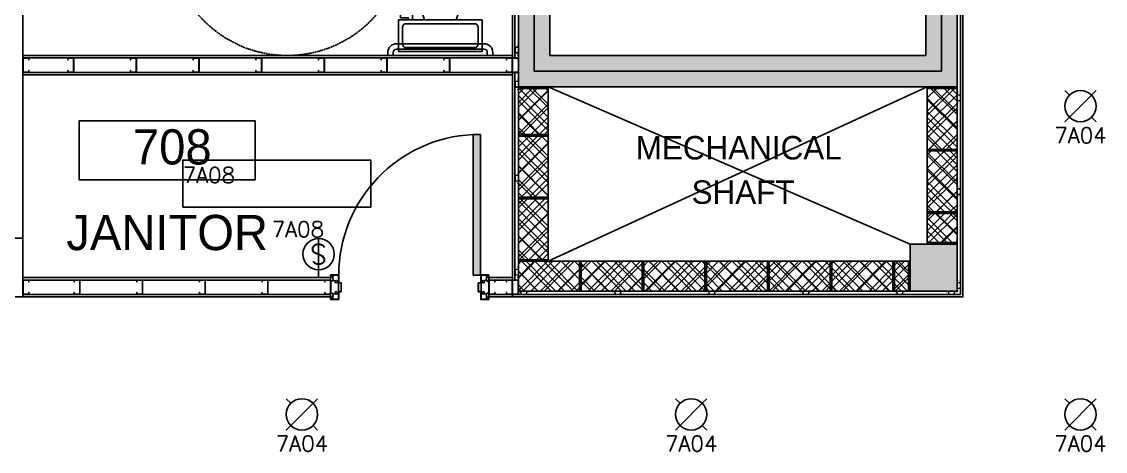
# Model space of a CAD drawing. Header units: millimetres. Extents: x 5414 to 278894, y 4264 to 146383.
# Drawn here: x 27094 to 34011, y 15127 to 17872 of the extents above; entities that cross this region are included whole.
import ezdxf
from ezdxf.enums import TextEntityAlignment as Align

# ---------------------------------------------------------------- set-up
doc = ezdxf.new("R2010")
doc.units = ezdxf.units.MM
doc.linetypes.add('Commercial Base Plan$0$ACAD_ISO02W100', pattern=[15, 12, -3])
for name, color, linetype in [('Commercial Base Plan$0$A-DR-INT', 6, 'Continuous'), ('Commercial Base Plan$0$A-GL-RMS-IDN', 6, 'Continuous'), ('Commercial Base Plan$0$A-PL-LAY-S', 6, 'Continuous'), ('Commercial Base Plan$0$H-PB-FIX', 6, 'Continuous'), ('Commercial Base Plan$0$R-FC-WSR-BRF', 6, 'Continuous'), ('E-NL-CLG-SYM', 5, 'Continuous')]:
    doc.layers.add(name, color=color, linetype=linetype)
doc.styles.add('Commercial Base Plan$0$STYLUS BT', font='stylu.ttf')
doc.styles.add('ROMANS 100', font='romans.shx', dxfattribs={"height": 100})
doc.styles.add('ROMANS 125', font='romans.shx', dxfattribs={"height": 125})
pattern_1 = [(225, (-39552.09, -22943.82), (42.426407, -42.426407), [])]
pattern_2 = [(135, (-39552.09, -22943.82), (-42.426407, -42.426407), [])]
pattern_3 = [(225, (-39952.09, -22943.82), (42.426407, -42.426407), [])]
pattern_4 = [(135, (-39952.09, -22943.82), (-42.426407, -42.426407), [])]
pattern_5 = [(225, (-40352.09, -22943.82), (42.426407, -42.426407), [])]
pattern_6 = [(135, (-40352.09, -22943.82), (-42.426407, -42.426407), [])]
pattern_7 = [(225, (-40752.09, -22943.82), (42.426407, -42.426407), [])]
pattern_8 = [(135, (-40752.09, -22943.82), (-42.426407, -42.426407), [])]
pattern_9 = [(225, (-41152.09, -22943.82), (42.426407, -42.426407), [])]
pattern_10 = [(135, (-41152.09, -22943.82), (-42.426407, -42.426407), [])]
pattern_11 = [(225, (-41552.09, -22943.82), (42.426407, -42.426407), [])]
pattern_12 = [(135, (-41552.09, -22943.82), (-42.426407, -42.426407), [])]
pattern_13 = [(135, (-39547.09, -23148.82), (-42.426407, -42.426407), [])]
pattern_14 = [(45, (-39547.09, -23148.82), (-42.426407, 42.426407), [])]
pattern_15 = [(135, (-39547.09, -23548.82), (-42.426407, -42.426407), [])]
pattern_16 = [(45, (-39547.09, -23548.82), (-42.426407, 42.426407), [])]
pattern_17 = [(315, (-41967.09, -23853.82), (42.426407, 42.426407), [])]
pattern_18 = [(225, (-41967.09, -23853.82), (42.426407, -42.426407), [])]
pattern_19 = [(315, (-41967.09, -23453.82), (42.426407, 42.426407), [])]
pattern_20 = [(225, (-41967.09, -23453.82), (42.426407, -42.426407), [])]

# ---------------------------------------------------------------- blocks, each defined once
blk = doc.blocks.new('*U202')
for p, q in [((-100, 100), (-70.7, 70.7)), ((-100, 100), (-70.7, 70.7)), ((70.7, 70.7), (-70.7, -70.7)), ((100, 100), (70.7, 70.7)), ((100, 100), (70.7, 70.7)), ((-70.7, -70.7), (-100, -100)), ((-70.7, -70.7), (-100, -100)), ((70.7, -70.7), (100, -100)), ((70.7, -70.7), (100, -100))]:
    blk.add_line(p, q)
blk.add_circle((0, 0), 100)
blk.add_circle((0, 0), 100)
at = {"style": 'ROMANS 100'}
blk.add_attdef('CIRCUIT', text='', height=100, dxfattribs=at).set_placement((0, 0), align=Align.TOP_CENTER)
at = {"style": 'ROMANS 100', "flags": 1}
for tag, p in [('ROOM', (0, -124.6)), ('SPECIAL', (0, -235.1))]:
    blk.add_attdef(tag, text='', height=100, dxfattribs=at).set_placement(p, align=Align.TOP_CENTER)
blk = doc.blocks.new('*U207')
blk.add_lwpolyline([(0, -300), (1200, -300), (1200, 0), (0, 0)], close=True)
at = {"style": 'ROMANS 100'}
blk.add_attdef('CIRCUIT', text='', height=100, dxfattribs=at).set_placement((0, -46.4), align=Align.TOP_LEFT)
at = {"style": 'ROMANS 100', "flags": 1}
for tag, p in [('ROOM', (0, -198)), ('SPECIAL', (0, -350.5))]:
    blk.add_attdef(tag, text='', height=100, dxfattribs=at).set_placement(p, align=Align.TOP_LEFT)
blk = doc.blocks.new('*U87')
for p, q in [((-50, 0), (50, 0)), ((0, -50), (0, 0)), ((0, -50), (0, -250))]:
    blk.add_line(p, q)
blk.add_circle((0, -150), 100)
at = {"style": 'ROMANS 125'}
blk.add_text('S', height=125, dxfattribs=at).set_placement((0, -150), align=Align.MIDDLE_CENTER)
at = {"style": 'ROMANS 100'}
blk.add_attdef('CIRCUIT', text='', height=100, dxfattribs=at).set_placement((-384.3, -211.2), align=Align.TOP_CENTER)
at = {"style": 'ROMANS 100', "flags": 1}
for tag, p in [('ROOM', (-384.3, -373.1)), ('SPECIAL', (-384.3, -535))]:
    blk.add_attdef(tag, text='', height=100, dxfattribs=at).set_placement(p, align=Align.TOP_CENTER)
blk = doc.blocks.new('Commercial Base Plan$0$Toilet - top')
for p, q in [((9.5, -6), (9.5, -2)), ((-8, -8.5), (-8, -8)), ((-7, -8), (-7, -9.5)), ((-4, -8), (-6, -14)), ((4, -8), (6, -14)), ((-10, -8.5), (-8, -8.5)), ((-10, -9.5), (-10, -8.5)), ((-7, -9.5), (-10, -9.5)), ((4, -14), (-4, -14))]:
    blk.add_line(p, q)
blk.add_lwpolyline([(10.5, -8), (10.5, 0), (-10.5, 0), (-10.5, -8)], close=True)
for points in [[(-9.5, -2), (-9.5, -6)], [(8.5, -1), (-8.5, -1)], [(-8.5, -7), (8.5, -7)]]:
    blk.add_lwpolyline(points)
for centre, radius, start, end in [((-8.62, -1.88), 0.884, 81.8699, 188.1301), ((8.62, -1.88), 0.884, 351.8699, 98.1301), ((-8.62, -6.12), 0.884, 171.8699, 278.1301), ((8.62, -6.12), 0.884, 261.8699, 8.1301), ((3.52, -21.58), 12.17, 141.4691, 247.9714), ((4.2, -21.82), 11.33, 136.3677, 238.9468), ((-3.52, -21.58), 12.17, 292.0284, 38.5307), ((-4.2, -21.82), 11.33, 301.053, 43.6321), ((0, -27.88), 4, 245.7318, 294.2682), ((0, -29), 4, 254.8605, 285.1395)]:
    blk.add_arc(centre, radius, start, end)
blk = doc.blocks.new('Commercial Base Plan$0$wbFurringChanel 70x22')
blk.add_lwpolyline([(4.9, 2.6), (0.5, 2.6, 0.414214), (0, 2.1), (0, 0.5, 0.414214), (0.5, 0), (15.5, 0, 0.394412), (16, 0.5), (17.5, 21.5, -0.394412), (18, 22), (18.3, 22, -0.198912), (18.6, 21.9), (19.1, 21.4, 0.198912), (19.4, 21.3), (50.6, 21.3), (50.6, 21.3, 0.198912), (50.9, 21.4), (51.4, 21.9, -0.198912), (51.7, 22), (52, 22, -0.394412), (52.5, 21.5), (54, 0.5, 0.394412), (54.5, 0), (69.5, 0, 0.414214), (70, 0.5), (70, 1.5, 0.414214), (69.5, 2), (65, 2)], format="xyb")
blk = doc.blocks.new('Commercial Base Plan$0$wbC_Stud 92x38')
blk.add_lwpolyline([(-13, 38), (-3, 38, -0.414214), (0, 35), (0, 3, -0.414214), (-3, 0), (-89, 0, -0.414214), (-92, 3), (-92, 35, -0.414214), (-89, 38), (-79, 38), (-79, 37), (-89, 37, 0.414214), (-91, 35), (-91, 3, 0.414214), (-89, 1), (-3, 1, 0.414214), (-1, 3), (-1, 35, 0.414214), (-3, 37), (-13, 37)], format="xyb", close=True)
blk = doc.blocks.new('Commercial Base Plan$0$wbDoorPlan 900x124(1010ro)')
for p, q in [((54.5, 976.1), (54.5, 77)), ((99.5, 976.1), (54.5, 976.1)), ((99.5, 77), (99.5, 976.1)), ((54.5, 77), (99.5, 77)), ((1, -34.6), (1, 34.5)), ((1009, -34.6), (1009, 34.5))]:
    blk.add_line(p, q)
for points in [[(9, 65), (2, 65, -0.414214), (1, 66), (1, 77, -0.414214), (2, 78), (50, 78, -0.414214), (51, 77), (51, 29, 0.414214), (52, 28), (66, 28, -0.414214), (67, 27), (67, -27, -0.414214), (66, -28), (52, -28, 0.414214), (51, -29), (51, -77, -0.414214), (50, -78), (2, -78, -0.414214), (1, -77), (1, -66, -0.414214), (2, -65), (9, -65), (9, -64), (2, -64, 0.414214), (0, -66), (0, -77, 0.414214), (2, -79), (50, -79, 0.414214), (52, -77), (52, -29), (66, -29, 0.414214), (68, -27), (68, 27, 0.414214), (66, 29), (52, 29), (52, 77, 0.414214), (50, 79), (2, 79, 0.414214), (0, 77), (0, 66, 0.414214), (2, 64), (9, 64)], [(1001, 65), (1008, 65, 0.414214), (1009, 66), (1009, 77, 0.414214), (1008, 78), (960, 78, 0.414214), (959, 77), (959, 29, -0.414214), (958, 28), (944, 28, 0.414214), (943, 27), (943, -27, 0.414214), (944, -28), (958, -28, -0.414214), (959, -29), (959, -77, 0.414214), (960, -78), (1008, -78, 0.414214), (1009, -77), (1009, -66, 0.414214), (1008, -65), (1001, -65), (1001, -64), (1008, -64, -0.414214), (1010, -66), (1010, -77, -0.414214), (1008, -79), (960, -79, -0.414214), (958, -77), (958, -29), (944, -29, -0.414214), (942, -27), (942, 27, -0.414214), (944, 29), (958, 29), (958, 77, -0.414214), (960, 79), (1008, 79, -0.414214), (1010, 77), (1010, 66, -0.414214), (1008, 64), (1001, 64)]]:
    blk.add_lwpolyline(points, format="xyb", close=True)
for points in [[(0, -34), (0, 34), (20, 45), (15, 51.5), (15, 77), (50, 77), (50, -77), (15, -77), (15, -51.5), (20, -45)], [(1010, -34), (1010, 34), (990, 45), (995, 51.5), (995, 77), (960, 77), (960, -77), (995, -77), (995, -51.5), (990, -45)]]:
    blk.add_lwpolyline(points, close=True)
for centre in [(35, 36), (975, 36), (35, -36), (975, -36)]:
    blk.add_circle(centre, 8)
blk.add_arc((58.9, 77.9), 899.1, 359.94192, 87.41192)
blk.add_solid([(54.5, 976.1), (99.5, 976.1), (54.5, 77), (99.5, 77)])
blk = doc.blocks.new('Commercial Base Plan$0$att.RoomName&Number')
blk.add_lwpolyline([(-7.5, 0), (7.5, 0), (7.5, 5), (-7.5, 5)], close=True)
at = {"style": 'Commercial Base Plan$0$STYLUS BT'}
for tag, p in [('ROOM_NAME', (0, 9.5)), ('ROOM', (0, 2.5))]:
    blk.add_attdef(tag, text='', height=3, dxfattribs=at).set_placement(p, align=Align.MIDDLE)

msp = doc.modelspace()

# ---------------------------------------------------------------- hatches: boundary and pattern name
at = {"layer": 'Commercial Base Plan$0$A-PL-LAY-S'}
for points in [[(32764, 22251.2), (32864, 22251.2), (32864, 17656.2), (30464, 17656.2), (30464, 22251.2), (31739, 22251.2), (31739, 22451.2), (30264, 22451.2), (30264, 17456.2), (33064, 17456.2), (33064, 22451.2), (32764, 22451.2)], [(33064, 16451.2), (32764, 16451.2), (32764, 16151.2), (33064, 16151.2)]]:
    msp.add_hatch(color=256, dxfattribs=at).paths.add_polyline_path(points)
h = msp.add_hatch(dxfattribs=at)
h.set_pattern_fill('LINE', color=256, scale=25, angle=315, style=0)
h.set_pattern_definition([(315, (-137027.13, -183722.72), (56.1266, 56.1266), [])])
h.paths.add_polyline_path([(32874, 16451.2), (33064, 16451.2), (33064, 17456.2), (32874, 17456.2)])
h.paths.add_polyline_path([(30264, 16151.2), (32764, 16151.2), (32764, 16341.2), (30454, 16341.2), (30454, 17456.2), (30264, 17456.2)])
h = msp.add_hatch(dxfattribs=at)
h.set_pattern_fill('LINE', color=256, scale=25, angle=45, style=0)
h.set_pattern_definition([(45, (-137027.13, -183722.72), (-56.1266, 56.1266), [])])
h.paths.add_polyline_path([(32874, 16451.2), (33064, 16451.2), (33064, 17456.2), (32874, 17456.2)])
h.paths.add_polyline_path([(30264, 16151.2), (32764, 16151.2), (32764, 16341.2), (30454, 16341.2), (30454, 17456.2), (30264, 17456.2)])
h = msp.add_hatch(dxfattribs=at)
h.set_pattern_fill('_USER', color=6, scale=60, angle=-45, style=0, pattern_type=0)
h.set_pattern_definition(pattern_17)
h.paths.add_polyline_path([(33064, 17446.2), (33059, 17446.2), (32879, 17446.2), (32874, 17446.2), (32874, 17056.2), (32879, 17056.2), (33059, 17056.2), (33064, 17056.2)])
h = msp.add_hatch(dxfattribs=at)
h.set_pattern_fill('_USER', color=6, scale=60, angle=225, style=0, pattern_type=0)
h.set_pattern_definition(pattern_18)
h.paths.add_polyline_path([(32874, 17056.2), (32879, 17056.2), (33059, 17056.2), (33064, 17056.2), (33064, 17446.2), (33059, 17446.2), (32879, 17446.2), (32874, 17446.2)])
h = msp.add_hatch(dxfattribs=at)
h.set_pattern_fill('_USER', color=6, scale=60, angle=-45, style=0, pattern_type=0)
h.set_pattern_definition(pattern_17)
h.paths.add_polyline_path([(33064, 17446.2), (33059, 17446.2), (32879, 17446.2), (32874, 17446.2), (32874, 17056.2), (32879, 17056.2), (33059, 17056.2), (33064, 17056.2)])
h = msp.add_hatch(dxfattribs=at)
h.set_pattern_fill('_USER', color=6, scale=60, angle=225, style=0, pattern_type=0)
h.set_pattern_definition(pattern_18)
h.paths.add_polyline_path([(32874, 17056.2), (32879, 17056.2), (33059, 17056.2), (33064, 17056.2), (33064, 17446.2), (33059, 17446.2), (32879, 17446.2), (32874, 17446.2)])
h = msp.add_hatch(dxfattribs=at)
h.set_pattern_fill('_USER', color=6, scale=60, angle=135, style=0, pattern_type=0)
h.set_pattern_definition(pattern_15)
h.paths.add_polyline_path([(30264, 16751.2), (30269, 16751.2), (30449, 16751.2), (30454, 16751.2), (30454, 17141.2), (30449, 17141.2), (30269, 17141.2), (30264, 17141.2)])
h = msp.add_hatch(dxfattribs=at)
h.set_pattern_fill('_USER', color=6, scale=60, angle=405, style=0, pattern_type=0)
h.set_pattern_definition(pattern_16)
h.paths.add_polyline_path([(30454, 17141.2), (30449, 17141.2), (30269, 17141.2), (30264, 17141.2), (30264, 16751.2), (30269, 16751.2), (30449, 16751.2), (30454, 16751.2)])
h = msp.add_hatch(dxfattribs=at)
h.set_pattern_fill('_USER', color=6, scale=60, angle=135, style=0, pattern_type=0)
h.set_pattern_definition(pattern_15)
h.paths.add_polyline_path([(30264, 16751.2), (30269, 16751.2), (30449, 16751.2), (30454, 16751.2), (30454, 17141.2), (30449, 17141.2), (30269, 17141.2), (30264, 17141.2)])
h = msp.add_hatch(dxfattribs=at)
h.set_pattern_fill('_USER', color=6, scale=60, angle=405, style=0, pattern_type=0)
h.set_pattern_definition(pattern_16)
h.paths.add_polyline_path([(30454, 17141.2), (30449, 17141.2), (30269, 17141.2), (30264, 17141.2), (30264, 16751.2), (30269, 16751.2), (30449, 16751.2), (30454, 16751.2)])
h = msp.add_hatch(dxfattribs=at)
h.set_pattern_fill('_USER', color=6, scale=60, angle=-45, style=0, pattern_type=0)
h.set_pattern_definition(pattern_19)
h.paths.add_polyline_path([(33064, 17046.2), (33059, 17046.2), (32879, 17046.2), (32874, 17046.2), (32874, 16656.2), (32879, 16656.2), (33059, 16656.2), (33064, 16656.2)])
h = msp.add_hatch(dxfattribs=at)
h.set_pattern_fill('_USER', color=6, scale=60, angle=225, style=0, pattern_type=0)
h.set_pattern_definition(pattern_20)
h.paths.add_polyline_path([(32874, 16656.2), (32879, 16656.2), (33059, 16656.2), (33064, 16656.2), (33064, 17046.2), (33059, 17046.2), (32879, 17046.2), (32874, 17046.2)])
h = msp.add_hatch(dxfattribs=at)
h.set_pattern_fill('_USER', color=6, scale=60, angle=-45, style=0, pattern_type=0)
h.set_pattern_definition(pattern_19)
h.paths.add_polyline_path([(33064, 17046.2), (33059, 17046.2), (32879, 17046.2), (32874, 17046.2), (32874, 16656.2), (32879, 16656.2), (33059, 16656.2), (33064, 16656.2)])
h = msp.add_hatch(dxfattribs=at)
h.set_pattern_fill('_USER', color=6, scale=60, angle=225, style=0, pattern_type=0)
h.set_pattern_definition(pattern_20)
h.paths.add_polyline_path([(32874, 16656.2), (32879, 16656.2), (33059, 16656.2), (33064, 16656.2), (33064, 17046.2), (33059, 17046.2), (32879, 17046.2), (32874, 17046.2)])
h = msp.add_hatch(dxfattribs=at)
h.set_pattern_fill('_USER', color=6, scale=60, angle=135, style=0, pattern_type=0)
h.set_pattern_definition(pattern_13)
h.paths.add_polyline_path([(30264, 16351.2), (30269, 16351.2), (30449, 16351.2), (30454, 16351.2), (30454, 16741.2), (30449, 16741.2), (30269, 16741.2), (30264, 16741.2)])
h = msp.add_hatch(dxfattribs=at)
h.set_pattern_fill('_USER', color=6, scale=60, angle=405, style=0, pattern_type=0)
h.set_pattern_definition(pattern_14)
h.paths.add_polyline_path([(30454, 16741.2), (30449, 16741.2), (30269, 16741.2), (30264, 16741.2), (30264, 16351.2), (30269, 16351.2), (30449, 16351.2), (30454, 16351.2)])
h = msp.add_hatch(dxfattribs=at)
h.set_pattern_fill('_USER', color=6, scale=60, angle=135, style=0, pattern_type=0)
h.set_pattern_definition(pattern_13)
h.paths.add_polyline_path([(30264, 16351.2), (30269, 16351.2), (30449, 16351.2), (30454, 16351.2), (30454, 16741.2), (30449, 16741.2), (30269, 16741.2), (30264, 16741.2)])
h = msp.add_hatch(dxfattribs=at)
h.set_pattern_fill('_USER', color=6, scale=60, angle=405, style=0, pattern_type=0)
h.set_pattern_definition(pattern_14)
h.paths.add_polyline_path([(30454, 16741.2), (30449, 16741.2), (30269, 16741.2), (30264, 16741.2), (30264, 16351.2), (30269, 16351.2), (30449, 16351.2), (30454, 16351.2)])
h = msp.add_hatch(dxfattribs=at)
h.set_pattern_fill('_USER', color=256, scale=60, angle=225, style=0, pattern_type=0)
h.set_pattern_definition(pattern_1)
h.paths.add_polyline_path([(30654, 16336.2), (30654, 16341.2), (30264, 16341.2), (30264, 16336.2), (30264, 16156.2), (30264, 16151.2), (30654, 16151.2), (30654, 16156.2)])
h = msp.add_hatch(dxfattribs=at)
h.set_pattern_fill('_USER', color=256, scale=60, angle=135, style=0, pattern_type=0)
h.set_pattern_definition(pattern_2)
h.paths.add_polyline_path([(30654, 16336.2), (30654, 16341.2), (30264, 16341.2), (30264, 16336.2), (30264, 16156.2), (30264, 16151.2), (30654, 16151.2), (30654, 16156.2)])
h = msp.add_hatch(dxfattribs=at)
h.set_pattern_fill('_USER', color=256, scale=60, angle=225, style=0, pattern_type=0)
h.set_pattern_definition(pattern_1)
h.paths.add_polyline_path([(30654, 16336.2), (30654, 16341.2), (30264, 16341.2), (30264, 16336.2), (30264, 16156.2), (30264, 16151.2), (30654, 16151.2), (30654, 16156.2)])
h = msp.add_hatch(dxfattribs=at)
h.set_pattern_fill('_USER', color=256, scale=60, angle=135, style=0, pattern_type=0)
h.set_pattern_definition(pattern_2)
h.paths.add_polyline_path([(30654, 16336.2), (30654, 16341.2), (30264, 16341.2), (30264, 16336.2), (30264, 16156.2), (30264, 16151.2), (30654, 16151.2), (30654, 16156.2)])
h = msp.add_hatch(dxfattribs=at)
h.set_pattern_fill('_USER', color=6, scale=60, angle=225, style=0, pattern_type=0)
h.set_pattern_definition(pattern_3)
h.paths.add_polyline_path([(31054, 16151.2), (31054, 16156.2), (31054, 16336.2), (31054, 16341.2), (30664, 16341.2), (30664, 16336.2), (30664, 16156.2), (30664, 16151.2)])
h = msp.add_hatch(dxfattribs=at)
h.set_pattern_fill('_USER', color=6, scale=60, angle=495, style=0, pattern_type=0)
h.set_pattern_definition(pattern_4)
h.paths.add_polyline_path([(30664, 16341.2), (30664, 16336.2), (30664, 16156.2), (30664, 16151.2), (31054, 16151.2), (31054, 16156.2), (31054, 16336.2), (31054, 16341.2)])
h = msp.add_hatch(dxfattribs=at)
h.set_pattern_fill('_USER', color=6, scale=60, angle=225, style=0, pattern_type=0)
h.set_pattern_definition(pattern_3)
h.paths.add_polyline_path([(31054, 16151.2), (31054, 16156.2), (31054, 16336.2), (31054, 16341.2), (30664, 16341.2), (30664, 16336.2), (30664, 16156.2), (30664, 16151.2)])
h = msp.add_hatch(dxfattribs=at)
h.set_pattern_fill('_USER', color=6, scale=60, angle=495, style=0, pattern_type=0)
h.set_pattern_definition(pattern_4)
h.paths.add_polyline_path([(30664, 16341.2), (30664, 16336.2), (30664, 16156.2), (30664, 16151.2), (31054, 16151.2), (31054, 16156.2), (31054, 16336.2), (31054, 16341.2)])
h = msp.add_hatch(dxfattribs=at)
h.set_pattern_fill('_USER', color=6, scale=60, angle=225, style=0, pattern_type=0)
h.set_pattern_definition(pattern_5)
h.paths.add_polyline_path([(31454, 16151.2), (31454, 16156.2), (31454, 16336.2), (31454, 16341.2), (31064, 16341.2), (31064, 16336.2), (31064, 16156.2), (31064, 16151.2)])
h = msp.add_hatch(dxfattribs=at)
h.set_pattern_fill('_USER', color=6, scale=60, angle=495, style=0, pattern_type=0)
h.set_pattern_definition(pattern_6)
h.paths.add_polyline_path([(31064, 16341.2), (31064, 16336.2), (31064, 16156.2), (31064, 16151.2), (31454, 16151.2), (31454, 16156.2), (31454, 16336.2), (31454, 16341.2)])
h = msp.add_hatch(dxfattribs=at)
h.set_pattern_fill('_USER', color=6, scale=60, angle=225, style=0, pattern_type=0)
h.set_pattern_definition(pattern_5)
h.paths.add_polyline_path([(31454, 16151.2), (31454, 16156.2), (31454, 16336.2), (31454, 16341.2), (31064, 16341.2), (31064, 16336.2), (31064, 16156.2), (31064, 16151.2)])
h = msp.add_hatch(dxfattribs=at)
h.set_pattern_fill('_USER', color=6, scale=60, angle=495, style=0, pattern_type=0)
h.set_pattern_definition(pattern_6)
h.paths.add_polyline_path([(31064, 16341.2), (31064, 16336.2), (31064, 16156.2), (31064, 16151.2), (31454, 16151.2), (31454, 16156.2), (31454, 16336.2), (31454, 16341.2)])
h = msp.add_hatch(dxfattribs=at)
h.set_pattern_fill('_USER', color=6, scale=60, angle=225, style=0, pattern_type=0)
h.set_pattern_definition(pattern_7)
h.paths.add_polyline_path([(31854, 16151.2), (31854, 16156.2), (31854, 16336.2), (31854, 16341.2), (31464, 16341.2), (31464, 16336.2), (31464, 16156.2), (31464, 16151.2)])
h = msp.add_hatch(dxfattribs=at)
h.set_pattern_fill('_USER', color=6, scale=60, angle=495, style=0, pattern_type=0)
h.set_pattern_definition(pattern_8)
h.paths.add_polyline_path([(31464, 16341.2), (31464, 16336.2), (31464, 16156.2), (31464, 16151.2), (31854, 16151.2), (31854, 16156.2), (31854, 16336.2), (31854, 16341.2)])
h = msp.add_hatch(dxfattribs=at)
h.set_pattern_fill('_USER', color=6, scale=60, angle=225, style=0, pattern_type=0)
h.set_pattern_definition(pattern_7)
h.paths.add_polyline_path([(31854, 16151.2), (31854, 16156.2), (31854, 16336.2), (31854, 16341.2), (31464, 16341.2), (31464, 16336.2), (31464, 16156.2), (31464, 16151.2)])
h = msp.add_hatch(dxfattribs=at)
h.set_pattern_fill('_USER', color=6, scale=60, angle=495, style=0, pattern_type=0)
h.set_pattern_definition(pattern_8)
h.paths.add_polyline_path([(31464, 16341.2), (31464, 16336.2), (31464, 16156.2), (31464, 16151.2), (31854, 16151.2), (31854, 16156.2), (31854, 16336.2), (31854, 16341.2)])
h = msp.add_hatch(dxfattribs=at)
h.set_pattern_fill('_USER', color=6, scale=60, angle=225, style=0, pattern_type=0)
h.set_pattern_definition(pattern_9)
h.paths.add_polyline_path([(32254, 16151.2), (32254, 16156.2), (32254, 16336.2), (32254, 16341.2), (31864, 16341.2), (31864, 16336.2), (31864, 16156.2), (31864, 16151.2)])
h = msp.add_hatch(dxfattribs=at)
h.set_pattern_fill('_USER', color=6, scale=60, angle=495, style=0, pattern_type=0)
h.set_pattern_definition(pattern_10)
h.paths.add_polyline_path([(31864, 16341.2), (31864, 16336.2), (31864, 16156.2), (31864, 16151.2), (32254, 16151.2), (32254, 16156.2), (32254, 16336.2), (32254, 16341.2)])
h = msp.add_hatch(dxfattribs=at)
h.set_pattern_fill('_USER', color=6, scale=60, angle=225, style=0, pattern_type=0)
h.set_pattern_definition(pattern_9)
h.paths.add_polyline_path([(32254, 16151.2), (32254, 16156.2), (32254, 16336.2), (32254, 16341.2), (31864, 16341.2), (31864, 16336.2), (31864, 16156.2), (31864, 16151.2)])
h = msp.add_hatch(dxfattribs=at)
h.set_pattern_fill('_USER', color=6, scale=60, angle=495, style=0, pattern_type=0)
h.set_pattern_definition(pattern_10)
h.paths.add_polyline_path([(31864, 16341.2), (31864, 16336.2), (31864, 16156.2), (31864, 16151.2), (32254, 16151.2), (32254, 16156.2), (32254, 16336.2), (32254, 16341.2)])
h = msp.add_hatch(dxfattribs=at)
h.set_pattern_fill('_USER', color=6, scale=60, angle=225, style=0, pattern_type=0)
h.set_pattern_definition(pattern_11)
h.paths.add_polyline_path([(32654, 16151.2), (32654, 16156.2), (32654, 16336.2), (32654, 16341.2), (32264, 16341.2), (32264, 16336.2), (32264, 16156.2), (32264, 16151.2)])
h = msp.add_hatch(dxfattribs=at)
h.set_pattern_fill('_USER', color=6, scale=60, angle=495, style=0, pattern_type=0)
h.set_pattern_definition(pattern_12)
h.paths.add_polyline_path([(32264, 16341.2), (32264, 16336.2), (32264, 16156.2), (32264, 16151.2), (32654, 16151.2), (32654, 16156.2), (32654, 16336.2), (32654, 16341.2)])
h = msp.add_hatch(dxfattribs=at)
h.set_pattern_fill('_USER', color=6, scale=60, angle=225, style=0, pattern_type=0)
h.set_pattern_definition(pattern_11)
h.paths.add_polyline_path([(32654, 16151.2), (32654, 16156.2), (32654, 16336.2), (32654, 16341.2), (32264, 16341.2), (32264, 16336.2), (32264, 16156.2), (32264, 16151.2)])
h = msp.add_hatch(dxfattribs=at)
h.set_pattern_fill('_USER', color=6, scale=60, angle=495, style=0, pattern_type=0)
h.set_pattern_definition(pattern_12)
h.paths.add_polyline_path([(32264, 16341.2), (32264, 16336.2), (32264, 16156.2), (32264, 16151.2), (32654, 16151.2), (32654, 16156.2), (32654, 16336.2), (32654, 16341.2)])

# ---------------------------------------------------------------- linework, layer by layer
for p, q in [((27102, 20260.2), (27102, 17656.2)), ((27102, 17532.2), (27102, 17656.2)), ((30226, 17656.2), (30226, 17532.2)), ((27102, 17532.2), (27102, 16489.2)), ((30264, 17446.2), (30264, 17151.2)), ((30384.3, 17446.2), (30264, 17325.9)), ((30299.4, 17446.2), (30264, 17410.7)), ((30264, 17446.2), (30269, 17446.2)), ((30264, 17446.2), (30264, 17151.2)), ((30384.3, 17446.2), (30264, 17325.9)), ((30299.4, 17446.2), (30264, 17410.7)), ((30264, 17446.2), (30269, 17446.2)), ((30454, 17431), (30264, 17241)), ((30454, 17431), (30264, 17241)), ((30269, 17456.2), (30269, 17446.2)), ((30269, 17456.2), (30269, 17446.2)), ((30269.1, 17446.2), (30454, 17261.3)), ((30269.1, 17446.2), (30454, 17261.3)), ((30354, 17446.2), (30454, 17346.2)), ((30354, 17446.2), (30454, 17346.2)), ((30438.8, 17446.2), (30454, 17431)), ((30438.8, 17446.2), (30454, 17431)), ((30449, 17456.2), (30449, 17446.2)), ((30449, 17456.2), (30449, 17446.2)), ((30449, 17446.2), (30454, 17446.2)), ((30449, 17446.2), (30454, 17446.2)), ((32874, 17456.2), (30454, 16341.2)), ((32764, 16451.2), (30454, 17456.2)), ((32874, 17456.2), (30454, 16341.2)), ((32764, 16451.2), (30454, 17456.2)), ((30454, 17151.2), (30454, 17446.2)), ((30454, 17151.2), (30454, 17446.2)), ((32874, 17456.2), (32874, 16451.2)), ((32879, 17446.2), (32879, 17456.2)), ((32879, 17446.2), (32879, 17456.2)), ((33059, 17446.2), (33059, 17456.2)), ((33059, 17446.2), (33059, 17456.2)), ((33064, 16451.2), (33064, 17456.2)), ((30264, 17366.5), (30454, 17176.5)), ((30264, 17366.5), (30454, 17176.5)), ((30454, 17346.2), (30264, 17156.2)), ((30454, 17346.2), (30264, 17156.2)), ((30264, 17281.6), (30394.4, 17151.2)), ((30264, 17281.6), (30394.4, 17151.2)), ((30454, 17261.3), (30343.8, 17151.2)), ((30454, 17261.3), (30343.8, 17151.2)), ((30264, 17196.8), (30309.6, 17151.2)), ((30264, 17196.8), (30309.6, 17151.2)), ((30454, 17176.5), (30428.7, 17151.2)), ((30454, 17176.5), (30428.7, 17151.2)), ((30264, 17151.2), (30269, 17151.2)), ((30264, 17151.2), (30269, 17151.2)), ((30269, 17151.2), (30269, 17141.2)), ((30269, 17151.2), (30269, 17141.2)), ((30449, 17151.2), (30454, 17151.2)), ((30449, 17151.2), (30449, 17141.2)), ((30449, 17151.2), (30454, 17151.2)), ((30449, 17151.2), (30449, 17141.2)), ((32879, 17046.2), (32879, 17056.2)), ((32879, 17046.2), (32879, 17056.2)), ((33059, 17046.2), (33059, 17056.2)), ((33059, 17046.2), (33059, 17056.2)), ((30269, 16751.2), (30269, 16741.2)), ((30269, 16751.2), (30269, 16741.2)), ((30449, 16751.2), (30449, 16741.2)), ((30449, 16751.2), (30449, 16741.2)), ((32879, 16646.2), (32874, 16646.2)), ((32874, 16646.2), (32874, 16461.2)), ((32874, 16620.9), (32899.3, 16646.2)), ((32874, 16536), (32984.1, 16646.2)), ((32879, 16646.2), (32874, 16646.2)), ((32874, 16646.2), (32874, 16461.2)), ((32874, 16620.9), (32899.3, 16646.2)), ((32874, 16536), (32984.1, 16646.2)), ((33033.7, 16461.2), (32874, 16620.9)), ((33033.7, 16461.2), (32874, 16620.9)), ((32879, 16646.2), (32879, 16656.2)), ((32879, 16646.2), (32879, 16656.2)), ((33059, 16646.2), (32879, 16646.2)), ((33059, 16646.2), (32879, 16646.2)), ((32884, 16461.2), (33064, 16641.2)), ((32884, 16461.2), (33064, 16641.2)), ((33064, 16515.7), (32933.5, 16646.2)), ((33064, 16515.7), (32933.5, 16646.2)), ((33064, 16600.6), (33018.4, 16646.2)), ((33064, 16600.6), (33018.4, 16646.2)), ((33059, 16646.2), (33059, 16656.2)), ((33059, 16646.2), (33059, 16656.2)), ((33064, 16646.2), (33059, 16646.2)), ((33064, 16646.2), (33059, 16646.2)), ((33064, 16461.2), (33064, 16646.2)), ((33064, 16461.2), (33064, 16646.2)), ((32948.8, 16461.2), (32874, 16536)), ((32948.8, 16461.2), (32874, 16536)), ((32968.8, 16461.2), (33064, 16556.3)), ((32968.8, 16461.2), (33064, 16556.3)), ((33053.7, 16461.2), (33064, 16471.5)), ((33053.7, 16461.2), (33064, 16471.5)), ((32879, 16461.2), (32874, 16461.2)), ((32879, 16461.2), (32874, 16461.2)), ((32879, 16451.2), (32879, 16461.2)), ((33059, 16461.2), (32879, 16461.2)), ((32879, 16451.2), (32879, 16461.2)), ((33059, 16461.2), (32879, 16461.2)), ((33059, 16451.2), (33059, 16461.2)), ((33064, 16461.2), (33059, 16461.2)), ((33059, 16451.2), (33059, 16461.2)), ((33064, 16461.2), (33059, 16461.2)), ((30269, 16351.2), (30269, 16341.2)), ((30269, 16351.2), (30269, 16341.2)), ((30449, 16351.2), (30449, 16341.2)), ((30449, 16351.2), (30449, 16341.2)), ((30654, 16336.2), (30664, 16336.2)), ((30654, 16336.2), (30664, 16336.2)), ((31054, 16336.2), (31064, 16336.2)), ((31054, 16336.2), (31064, 16336.2)), ((31454, 16336.2), (31464, 16336.2)), ((31454, 16336.2), (31464, 16336.2)), ((31854, 16336.2), (31864, 16336.2)), ((31854, 16336.2), (31864, 16336.2)), ((32254, 16336.2), (32264, 16336.2)), ((32254, 16336.2), (32264, 16336.2)), ((32654, 16336.2), (32664, 16336.2)), ((32654, 16336.2), (32664, 16336.2)), ((32664, 16315.9), (32689.3, 16341.2)), ((32664, 16315.9), (32689.3, 16341.2)), ((32689.3, 16341.2), (32754, 16276.5)), ((32689.3, 16341.2), (32754, 16276.5)), ((32754, 16336.2), (32764, 16336.2)), ((32754, 16336.2), (32764, 16336.2)), ((32664, 16231), (32754, 16321)), ((32664, 16231), (32754, 16321)), ((32664, 16281.6), (32754, 16191.6)), ((32664, 16281.6), (32754, 16191.6)), ((29066, 16113.2), (29066, 16237.2)), ((30076, 16113.2), (30076, 16237.2)), ((30226, 16237.2), (30226, 16113.2)), ((32664, 16196.8), (32709.6, 16151.2)), ((32664, 16196.8), (32709.6, 16151.2)), ((32669, 16151.2), (32754, 16236.2)), ((32669, 16151.2), (32754, 16236.2)), ((30654, 16156.2), (30664, 16156.2)), ((30654, 16156.2), (30664, 16156.2)), ((31054, 16156.2), (31064, 16156.2)), ((31054, 16156.2), (31064, 16156.2)), ((31454, 16156.2), (31464, 16156.2)), ((31454, 16156.2), (31464, 16156.2)), ((31854, 16156.2), (31864, 16156.2)), ((31854, 16156.2), (31864, 16156.2)), ((32254, 16156.2), (32264, 16156.2)), ((32254, 16156.2), (32264, 16156.2)), ((32654, 16156.2), (32664, 16156.2)), ((32654, 16156.2), (32664, 16156.2)), ((32754, 16156.2), (32764, 16156.2)), ((32754, 16156.2), (32764, 16156.2))]:
    msp.add_line(p, q, dxfattribs=at)
for points in [[(32726, 22399.2), (32726, 22489.2), (33102, 22489.2), (33102, 16113.2), (30226, 16113.2), (30076, 16113.2)], [(32742, 22399.2), (32742, 22473.2), (33086, 22473.2), (33086, 16129.2), (30242, 16129.2), (30076, 16129.2)], [(32764, 22351.2), (32864, 22351.2), (32964, 22351.2), (32964, 17656.2), (32964, 17556.2), (30464, 17556.2), (30364, 17556.2), (30364, 22251.2), (30364, 22351.2), (31739, 22351.2)], [(32764, 22251.2), (32864, 22251.2), (32864, 17656.2), (30464, 17656.2), (30464, 22251.2), (31739, 22251.2)], [(27102, 17640.2), (30242, 17640.2), (30242, 21481.2), (28262, 21481.2)], [(29296, 21465.2), (30226, 21465.2), (30226, 17656.2), (27102, 17656.2)], [(30076, 16221.2), (30242, 16221.2), (30242, 17548.2), (27102, 17548.2)], [(30076, 16237.2), (30226, 16237.2), (30226, 17532.2), (27102, 17532.2)], [(30264, 17456.2), (30264, 16151.2), (32764, 16151.2)], [(30269, 17446.2), (30449, 17446.2)], [(30269, 17446.2), (30449, 17446.2)], [(32764, 16341.2), (30454, 16341.2), (30454, 17456.2)], [(32874, 17456.2), (30454, 17456.2)], [(32879, 17446.2), (32874, 17446.2), (32874, 17056.2), (32879, 17056.2)], [(32879, 17446.2), (32874, 17446.2), (32874, 17056.2), (32879, 17056.2)], [(33064, 17056.2), (33064, 17446.2), (33059, 17446.2)], [(33064, 17056.2), (33064, 17446.2), (33059, 17446.2)], [(30264, 17141.2), (30264, 16751.2), (30269, 16751.2)], [(30269, 17141.2), (30264, 17141.2)], [(30264, 17141.2), (30264, 16751.2), (30269, 16751.2)], [(30269, 17141.2), (30264, 17141.2)], [(30269, 17151.2), (30449, 17151.2)], [(30269, 17151.2), (30449, 17151.2)], [(30449, 16751.2), (30454, 16751.2), (30454, 17141.2), (30449, 17141.2)], [(30449, 16751.2), (30454, 16751.2), (30454, 17141.2), (30449, 17141.2)], [(32879, 17046.2), (32874, 17046.2), (32874, 16656.2), (32879, 16656.2)], [(32879, 17046.2), (32874, 17046.2), (32874, 16656.2), (32879, 16656.2)], [(33059, 17056.2), (33064, 17056.2)], [(33059, 17056.2), (33064, 17056.2)], [(33064, 16656.2), (33064, 17046.2), (33059, 17046.2)], [(33064, 16656.2), (33064, 17046.2), (33059, 17046.2)], [(30264, 16741.2), (30264, 16351.2), (30269, 16351.2)], [(30269, 16741.2), (30264, 16741.2)], [(30264, 16741.2), (30264, 16351.2), (30269, 16351.2)], [(30269, 16741.2), (30264, 16741.2)], [(30449, 16351.2), (30454, 16351.2), (30454, 16741.2), (30449, 16741.2)], [(30449, 16351.2), (30454, 16351.2), (30454, 16741.2), (30449, 16741.2)], [(33059, 16656.2), (33064, 16656.2)], [(33059, 16656.2), (33064, 16656.2)], [(30269, 16341.2), (30264, 16341.2), (30264, 16336.2)], [(30269, 16341.2), (30264, 16341.2), (30264, 16336.2)], [(30264, 16336.2), (30264, 16156.2)], [(30264, 16336.2), (30264, 16156.2)], [(30449, 16341.2), (30269, 16341.2)], [(30449, 16341.2), (30269, 16341.2)], [(30654, 16336.2), (30654, 16341.2), (30449, 16341.2)], [(30654, 16336.2), (30654, 16341.2), (30449, 16341.2)], [(30654, 16156.2), (30654, 16336.2)], [(30654, 16156.2), (30654, 16336.2)], [(31054, 16336.2), (31054, 16341.2), (30664, 16341.2), (30664, 16336.2)], [(31054, 16336.2), (31054, 16341.2), (30664, 16341.2), (30664, 16336.2)], [(31454, 16336.2), (31454, 16341.2), (31064, 16341.2), (31064, 16336.2)], [(31454, 16336.2), (31454, 16341.2), (31064, 16341.2), (31064, 16336.2)], [(31854, 16336.2), (31854, 16341.2), (31464, 16341.2), (31464, 16336.2)], [(31854, 16336.2), (31854, 16341.2), (31464, 16341.2), (31464, 16336.2)], [(32254, 16336.2), (32254, 16341.2), (31864, 16341.2), (31864, 16336.2)], [(32254, 16336.2), (32254, 16341.2), (31864, 16341.2), (31864, 16336.2)], [(32654, 16336.2), (32654, 16341.2), (32264, 16341.2), (32264, 16336.2)], [(32654, 16336.2), (32654, 16341.2), (32264, 16341.2), (32264, 16336.2)], [(32754, 16341.2), (32664, 16341.2), (32664, 16336.2)], [(32754, 16341.2), (32664, 16341.2), (32664, 16336.2)], [(32664, 16336.2), (32664, 16156.2)], [(32664, 16336.2), (32664, 16156.2)], [(32754, 16336.2), (32754, 16341.2)], [(32754, 16336.2), (32754, 16341.2)], [(32754, 16156.2), (32754, 16336.2)], [(32754, 16156.2), (32754, 16336.2)], [(27102, 16237.2), (29066, 16237.2)], [(27102, 16221.2), (29066, 16221.2)], [(29066, 16129.2), (27102, 16129.2)], [(30264, 16151.2), (30654, 16151.2), (30654, 16156.2)], [(30264, 16156.2), (30264, 16151.2)], [(30264, 16151.2), (30654, 16151.2), (30654, 16156.2)], [(30264, 16156.2), (30264, 16151.2)], [(30664, 16151.2), (31054, 16151.2), (31054, 16156.2)], [(30664, 16156.2), (30664, 16151.2)], [(30664, 16151.2), (31054, 16151.2), (31054, 16156.2)], [(30664, 16156.2), (30664, 16151.2)], [(31064, 16151.2), (31454, 16151.2), (31454, 16156.2)], [(31064, 16156.2), (31064, 16151.2)], [(31064, 16151.2), (31454, 16151.2), (31454, 16156.2)], [(31064, 16156.2), (31064, 16151.2)], [(31464, 16151.2), (31854, 16151.2), (31854, 16156.2)], [(31464, 16156.2), (31464, 16151.2)], [(31464, 16151.2), (31854, 16151.2), (31854, 16156.2)], [(31464, 16156.2), (31464, 16151.2)], [(31864, 16151.2), (32254, 16151.2), (32254, 16156.2)], [(31864, 16156.2), (31864, 16151.2)], [(31864, 16151.2), (32254, 16151.2), (32254, 16156.2)], [(31864, 16156.2), (31864, 16151.2)], [(32264, 16151.2), (32654, 16151.2), (32654, 16156.2)], [(32264, 16156.2), (32264, 16151.2)], [(32264, 16151.2), (32654, 16151.2), (32654, 16156.2)], [(32264, 16156.2), (32264, 16151.2)], [(32664, 16156.2), (32664, 16151.2)], [(32664, 16156.2), (32664, 16151.2)], [(32664, 16151.2), (32754, 16151.2)], [(32664, 16151.2), (32754, 16151.2)], [(32754, 16151.2), (32754, 16156.2)], [(32754, 16151.2), (32754, 16156.2)], [(29066, 16113.2), (27102, 16113.2)]]:
    msp.add_lwpolyline(points, dxfattribs=at)
for points in [[(32764, 22251.2), (32864, 22251.2), (32864, 17656.2), (30464, 17656.2), (30464, 22251.2), (31739, 22251.2), (31739, 22451.2), (30264, 22451.2), (30264, 17456.2), (33064, 17456.2), (33064, 22451.2), (32764, 22451.2)], [(32874, 16451.2), (32764, 16451.2), (32764, 16341.2), (30454, 16341.2), (30454, 17456.2), (32874, 17456.2)], [(33064, 16451.2), (32764, 16451.2), (32764, 16151.2), (33064, 16151.2)]]:
    msp.add_lwpolyline(points, close=True, dxfattribs=at)
at = {"layer": 'Commercial Base Plan$0$A-PL-LAY-S', "color": 5}
for points in [[(33059, 17446.2), (32879, 17446.2)], [(33059, 17446.2), (32879, 17446.2)], [(30449, 17141.2), (30269, 17141.2)], [(30449, 17141.2), (30269, 17141.2)], [(32879, 17056.2), (33059, 17056.2)], [(32879, 17056.2), (33059, 17056.2)], [(33059, 17046.2), (32879, 17046.2)], [(33059, 17046.2), (32879, 17046.2)], [(30269, 16751.2), (30449, 16751.2)], [(30269, 16751.2), (30449, 16751.2)], [(30449, 16741.2), (30269, 16741.2)], [(30449, 16741.2), (30269, 16741.2)], [(32879, 16656.2), (33059, 16656.2)], [(32879, 16656.2), (33059, 16656.2)], [(30269, 16351.2), (30449, 16351.2)], [(30269, 16351.2), (30449, 16351.2)], [(30664, 16336.2), (30664, 16156.2)], [(30664, 16336.2), (30664, 16156.2)], [(31054, 16156.2), (31054, 16336.2)], [(31054, 16156.2), (31054, 16336.2)], [(31064, 16336.2), (31064, 16156.2)], [(31064, 16336.2), (31064, 16156.2)], [(31454, 16156.2), (31454, 16336.2)], [(31454, 16156.2), (31454, 16336.2)], [(31464, 16336.2), (31464, 16156.2)], [(31464, 16336.2), (31464, 16156.2)], [(31854, 16156.2), (31854, 16336.2)], [(31854, 16156.2), (31854, 16336.2)], [(31864, 16336.2), (31864, 16156.2)], [(31864, 16336.2), (31864, 16156.2)], [(32254, 16156.2), (32254, 16336.2)], [(32254, 16156.2), (32254, 16336.2)], [(32264, 16336.2), (32264, 16156.2)], [(32264, 16336.2), (32264, 16156.2)], [(32654, 16156.2), (32654, 16336.2)], [(32654, 16156.2), (32654, 16336.2)]]:
    msp.add_lwpolyline(points, dxfattribs=at)
at = {"layer": 'Commercial Base Plan$0$A-PL-LAY-S', "linetype": 'Continuous'}
msp.add_lwpolyline([(27102, 16489.2), (26726, 16489.2), (26726, 16113.2), (27102, 16113.2)], close=True, dxfattribs=at)
at = {"layer": 'Commercial Base Plan$0$R-FC-WSR-BRF'}
for points in [[(30101, 17656.2), (30101, 17676.2, 0.414214), (30046, 17731.2), (29486, 17731.2, 0.414214), (29431, 17676.2), (29431, 17656.2)], [(30066, 17656.2), (30066, 17676.2, 0.414214), (30046, 17696.2), (29486, 17696.2, 0.414214), (29466, 17676.2), (29466, 17656.2)]]:
    msp.add_lwpolyline(points, format="xyb", dxfattribs=at)
at = {"layer": 'Commercial Base Plan$0$R-FC-WSR-BRF', "linetype": 'Commercial Base Plan$0$ACAD_ISO02W100'}
msp.add_circle((28789.8, 18406.2), 750, dxfattribs=at)

# ---------------------------------------------------------------- block references
at = {"layer": 'Commercial Base Plan$0$A-DR-INT', "xscale": -1}
msp.add_blockref('Commercial Base Plan$0$wbDoorPlan 900x124(1010ro)', (30076, 16175.2), dxfattribs=at)
at = {"layer": 'Commercial Base Plan$0$A-GL-RMS-IDN'}
ref = msp.add_blockref('Commercial Base Plan$0$att.RoomName&Number', (28022.6, 17237.7), dxfattribs=dict(at, xscale=75, yscale=75, zscale=75, rotation=180))
ref.add_attrib('ROOM', '708', dxfattribs={"layer": '0', "height": 225, "style": 'Commercial Base Plan$0$STYLUS BT'}).set_placement((28055.4, 17072.4), align=Align.MIDDLE)
ref.add_attrib('ROOM_NAME', 'JANITOR', dxfattribs={"layer": '0', "height": 225, "style": 'Commercial Base Plan$0$STYLUS BT'}).set_placement((28022.6, 16525.2), align=Align.MIDDLE)
at = {"layer": 'Commercial Base Plan$0$A-PL-LAY-S'}
for name, p, rotation in [('Commercial Base Plan$0$wbFurringChanel 70x22', (30264, 17656.2), 90.00000000000001), ('Commercial Base Plan$0$wbC_Stud 92x38', (27426, 17640.2), 90.00000000000001), ('Commercial Base Plan$0$wbC_Stud 92x38', (27826, 17640.2), 90.00000000000001), ('Commercial Base Plan$0$wbC_Stud 92x38', (28226, 17640.2), 90.00000000000001), ('Commercial Base Plan$0$wbC_Stud 92x38', (28626, 17640.2), 90.00000000000001), ('Commercial Base Plan$0$wbC_Stud 92x38', (29026, 17640.2), 90.00000000000001), ('Commercial Base Plan$0$wbC_Stud 92x38', (29426, 17640.2), 90.00000000000001), ('Commercial Base Plan$0$wbC_Stud 92x38', (29826, 17640.2), 90.00000000000001), ('Commercial Base Plan$0$wbC_Stud 92x38', (30226, 17640.2), 90.00000000000001), ('Commercial Base Plan$0$wbFurringChanel 70x22', (30264, 17437.2), 90.00000000000001), ('Commercial Base Plan$0$wbFurringChanel 70x22', (30264, 16837.2), 90.00000000000001), ('Commercial Base Plan$0$wbFurringChanel 70x22', (30264, 16237.2), 90.00000000000001), ('Commercial Base Plan$0$wbC_Stud 92x38', (27466, 16221.2), 90.00000000000001), ('Commercial Base Plan$0$wbC_Stud 92x38', (27866, 16221.2), 90.00000000000001), ('Commercial Base Plan$0$wbC_Stud 92x38', (28266, 16221.2), 90.00000000000001), ('Commercial Base Plan$0$wbC_Stud 92x38', (28666, 16221.2), 90.00000000000001), ('Commercial Base Plan$0$wbC_Stud 92x38', (29066, 16221.2), 90.00000000000001), ('Commercial Base Plan$0$wbC_Stud 92x38', (30226, 16221.2), 90.00000000000001), ('Commercial Base Plan$0$wbC_Stud 92x38', (30264, 16221.2), 90.00000000000001), ('Commercial Base Plan$0$wbFurringChanel 70x22', (30334, 16151.2), 180), ('Commercial Base Plan$0$wbFurringChanel 70x22', (30934, 16151.2), 180), ('Commercial Base Plan$0$wbFurringChanel 70x22', (31534, 16151.2), 180), ('Commercial Base Plan$0$wbFurringChanel 70x22', (32134, 16151.2), 180), ('Commercial Base Plan$0$wbFurringChanel 70x22', (32734, 16151.2), 180), ('Commercial Base Plan$0$wbFurringChanel 70x22', (33064, 16151.2), 180)]:
    msp.add_blockref(name, p, dxfattribs=dict(at, rotation=rotation))
at = {"layer": 'Commercial Base Plan$0$A-PL-LAY-S', "xscale": -1, "rotation": 270}
for name, p in [('Commercial Base Plan$0$wbC_Stud 92x38', (27102, 17640.2)), ('Commercial Base Plan$0$wbC_Stud 92x38', (30226, 17640.2)), ('Commercial Base Plan$0$wbFurringChanel 70x22', (33064, 17351.2)), ('Commercial Base Plan$0$wbFurringChanel 70x22', (33064, 16751.2)), ('Commercial Base Plan$0$wbC_Stud 92x38', (27102, 16221.2)), ('Commercial Base Plan$0$wbC_Stud 92x38', (30076, 16221.2)), ('Commercial Base Plan$0$wbFurringChanel 70x22', (33064, 16151.2))]:
    msp.add_blockref(name, p, dxfattribs=at)
at = {"layer": 'Commercial Base Plan$0$H-PB-FIX', "xscale": -25.39999999999418, "yscale": 25.39999999999418, "zscale": 25.4, "rotation": 180}
msp.add_blockref('Commercial Base Plan$0$Toilet - top', (29766, 17681.2), dxfattribs=at)
at = {"layer": 'E-NL-CLG-SYM'}
ref = msp.add_blockref('*U202', (33852, 17332.2), dxfattribs=at)
ref.add_attrib('CIRCUIT', '7A04', dxfattribs={"layer": '0', "height": 100, "style": 'ROMANS 100'}).set_placement((33852, 17195.8), align=Align.TOP_CENTER)
msp.add_blockref('*U207', (28121.7, 16988), dxfattribs=at).add_auto_attribs({'CIRCUIT': '7A08'})
ref = msp.add_blockref('*U87', (28989.2, 16237.2), dxfattribs=dict(at, rotation=179.9999999999999))
ref.add_attrib('CIRCUIT', '7A08', dxfattribs={"layer": '0', "height": 100, "style": 'ROMANS 100'}).set_placement((28856.7, 16596.4), align=Align.TOP_CENTER)
ref = msp.add_blockref('*U202', (28883, 15363.2), dxfattribs=at)
ref.add_attrib('CIRCUIT', '7A04', dxfattribs={"layer": '0', "height": 100, "style": 'ROMANS 100'}).set_placement((28883, 15226.8), align=Align.TOP_CENTER)
ref = msp.add_blockref('*U202', (31367.5, 15363.2), dxfattribs=at)
ref.add_attrib('CIRCUIT', '7A04', dxfattribs={"layer": '0', "height": 100, "style": 'ROMANS 100'}).set_placement((31367.5, 15226.8), align=Align.TOP_CENTER)
ref = msp.add_blockref('*U202', (33852, 15363.2), dxfattribs=at)
ref.add_attrib('CIRCUIT', '7A04', dxfattribs={"layer": '0', "height": 100, "style": 'ROMANS 100'}).set_placement((33852, 15226.8), align=Align.TOP_CENTER)

# ---------------------------------------------------------------- texts
at = {"layer": 'Commercial Base Plan$0$A-GL-RMS-IDN', "style": 'Commercial Base Plan$0$STYLUS BT'}
for s, p in [('MECHANICAL ', (31698.7, 16991.7)), ('SHAFT', (31698.7, 16708.3))]:
    msp.add_text(s, height=150, dxfattribs=at).set_placement(p, align=Align.CENTER)

doc.saveas('drawing.dxf')
